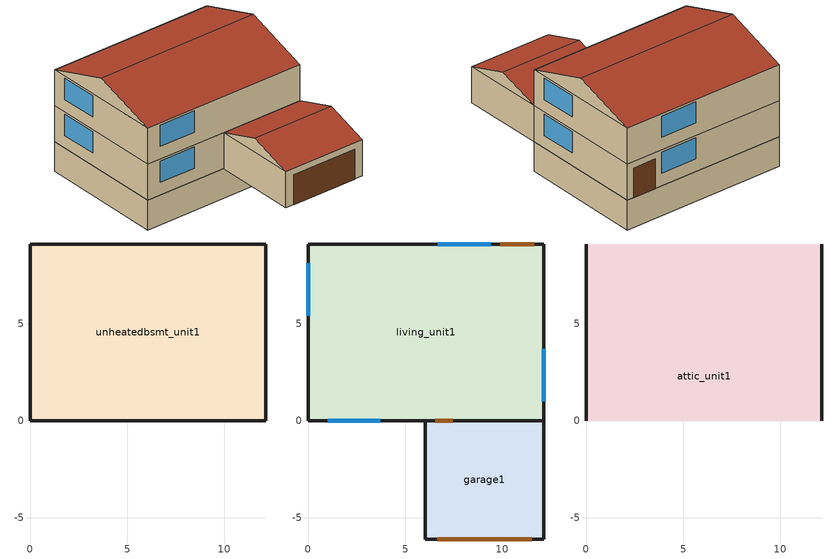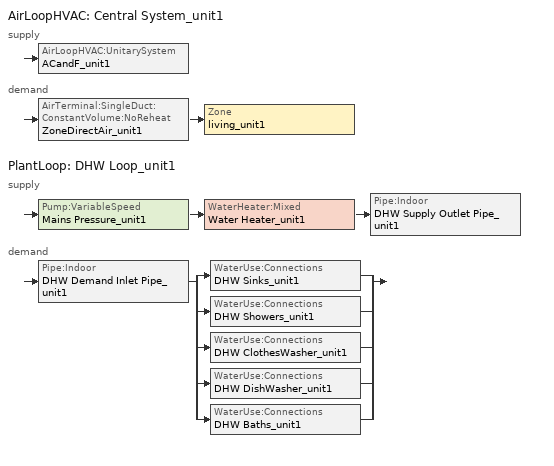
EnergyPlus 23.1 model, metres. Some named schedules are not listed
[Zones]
unheatedbsmt_unit1
 floor ground (Interior Floor): 0,0 0,9.1 12.13,9.1 12.13,0 z-2.12
 wall outside (Basement Wall): 0,0 12.13,0 12.13,9.1 0,9.1 0,0 z0:0.01
 wall ground (Basement Wall): 0,0 12.13,0 12.13,9.1 0,9.1 0,0 z-2.12:0
living_unit1
 floor adiabatic (Interior Floor): 0,0 0,9.1 12.13,9.1 12.13,0 z2.6
 floor to unheatedbsmt_unit1 (Exterior Floor): 0,0 0,9.1 12.13,9.1 12.13,0 z0.01
 wall outside (Exterior Wall): 12.13,0 12.13,9.1 0,9.1 0,0 6.04,0 z0.01:2.6; 0,0 12.13,0 12.13,9.1 0,9.1 0,0 z2.6:5.19
 wall to garage1 (Exterior Wall): 6.04,0 12.13,0 z0.01:2.6
 window (Exterior Window): 1,0 3.71,0 / 9.39,9.1 6.68,9.1 / 12.13,1 12.13,3.71 / 0,8.1 0,5.39 z0.92:2.45; 1,0 3.71,0 / 9.39,9.1 6.68,9.1 / 12.13,1 12.13,3.71 / 0,8.1 0,5.39 z3.52:5.04
 door (Exterior Door): 11.63,9.1 9.89,9.1 z0.01:2.14
 door inside (Exterior Door): 6.54,0 7.45,0 z0.01:2.14
 ceiling to attic_unit1 (Interior Ceiling): 0,0 12.13,0 12.13,9.1 0,9.1 z5.19
garage1
 floor ground (Interior Floor): 6.04,-6.1 6.04,0 12.13,0 12.13,-6.1 z0.01
 wall outside (Gable_end): 6.04,0 6.04,-6.1 12.13,-6.1 12.13,0 z0.01:2.6; 12.13,-6.1,2.6 12.13,0,2.6 12.13,-3.05,3.61; 6.04,0,2.6 6.04,-6.1,2.6 6.04,-3.05,3.61
 door (Exterior Door): 6.65,-6.1 11.52,-6.1 z0.01:2.14
 roof outside (Exterior Roof): 6.04,-6.1,2.6 12.13,-6.1,2.6 12.13,-3.05,3.61 6.04,-3.05,3.61; 12.13,0,2.6 6.04,0,2.6 6.04,-3.05,3.61 12.13,-3.05,3.61
attic_unit1
 wall outside (Gable_end): 12.13,0,5.19 12.13,9.1,5.19 12.13,4.55,6.7; 0,9.1,5.19 0,0,5.19 0,4.55,6.7
 roof outside (Exterior Roof): 0,0,5.19 12.13,0,5.19 12.13,4.55,6.7 0,4.55,6.7; 12.13,9.1,5.19 0,9.1,5.19 0,4.55,6.7 12.13,4.55,6.7
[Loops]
AirLoopHVAC 'Central System_unit1'
 supply: AirLoopHVAC:UnitarySystem 'ACandF_unit1'
 demand: AirTerminal:SingleDuct:ConstantVolume:NoReheat 'ZoneDirectAir_unit1' > Zone 'living_unit1'
PlantLoop 'DHW Loop_unit1'
 supply: Pump:VariableSpeed 'Mains Pressure_unit1' > WaterHeater:Mixed 'Water Heater_unit1' > Pipe:Indoor 'DHW Supply Outlet Pipe_unit1'
 demand: Pipe:Indoor 'DHW Demand Inlet Pipe_unit1' > split
  | WaterUse:Connections 'DHW Sinks_unit1'
  | WaterUse:Connections 'DHW Showers_unit1'
  | WaterUse:Connections 'DHW ClothesWasher_unit1'
  | WaterUse:Connections 'DHW DishWasher_unit1'
  | WaterUse:Connections 'DHW Baths_unit1'
[Building]
US+SF+CZ4A+gasfurnace+unheatedbsmt+IECC_2024: North Axis {deg}=0; Terrain=Suburbs; Loads Convergence Tolerance Value=0.04; Temperature Convergence Tolerance Value {deltaC}=0.4; Solar Distribution=FullExterior; Maximum Number of Warmup Days=25; Minimum Number of Warmup Days=6
[Site:WaterMainsTemperature]
Calculation method=Correlation; Annual average outdoor air temperature {C}=12.4667; Maximum difference in monthly average outdoor air temperatures {C}=25.2
[Site:Location]
Site:Location=New.York-John.F.Kennedy.Intl.AP_NY_USA WMO=744860; Latitude {N+ S-}=40.66; Longitude {W- E+}=-73.8; Time Zone Relative to GMT {GMT+/-}=-5; Elevation {m}=7
[SizingPeriod:DesignDay] Day of Month=21; Dry-Bulb Temperature Range Modifier Type=DefaultMultipliers; Humidity Condition Type=Wetbulb; Barometric Pressure {Pa}=101241; Rain {Yes/No}=No; Snow on ground {Yes/No}=No; Daylight Savings Time Indicator=No
Name | Month | Day Type | Maximum Dry-Bulb Temperature {C} | Daily Dry-Bulb Temperature Range {C} | Wetbulb at Maximum Dry-Bulb {C} | Wind Speed {m/s} design conditions vs. traditional 6.71 m/s (15 mph) | Wind Direction {Degrees; N=0, S=180} | Solar Model Indicator | Clearness {0.0 to 1.1} | Wind Speed {m/s} design conditions vs. traditional 3.35 m/s (7mph) | ASHRAE Clear Sky Optical Depth for Beam Irradiance (taub) | ASHRAE Clear Sky Optical Depth for Diffuse Irradiance (taud)
New.York-John.F.Kennedy.Intl.AP_NY_USA Ann Htg 99.6% Condns DB | 1 | WinterDesignDay | -10.7 | 0 | -10.7 | 7.5 | 320 | ASHRAEClearSky | 0
New.York-John.F.Kennedy.Intl.AP_NY_USA Ann Clg .4% Condns DB=>MWB | 7 | SummerDesignDay | 32.1 | 7.4 | 23.1 |  | 230 | ASHRAETau |  | 5.6 | 0.541 | 1.8
[Material]
Name | Roughness | Thickness {m} | Conductivity {W/m-K} | Density {kg/m3} | Specific Heat {J/kg-K} | Thermal Absorptance | Solar Absorptance | Visible Absorptance | Specific Heat {J/kg-K} # VM: Kept sp.heat same as cement_stucco due to lack of data | Thickness {m}			# back calculating to yield reqd. U
sheathing_consol_layer | Rough | 0.031115 | 0.035329 | 20.1 | 1465.415
ceil_consol_layer | Rough | 0.400206 | 0.0617176 | 41.9286 | 776.251
floor_consol_layer | Rough | 0.1397 | 0.0491039 | 55.074 | 916.9311
bsmtwall_consol_layer | Rough | 0.000254 | 10.84384 | 120.801 | 1036.26
wall_consol_layer | Rough | 0.1397 | 0.057165 | 120.801 | 1036.26
CopperPipe | MediumRough | 0.01905 | 401 | 2243 | 837 | 0.9 | 0.65 | 0.65
Asphalt_shingle | MediumRough | 0.00633985 | 0.08186 | 1121.29 | 1255.2 | 0.9 | 0.75
cement_stucco | MediumSmooth | 0.01905 | 0.721 | 1865.58 | 878.64
syn_stucco | MediumSmooth | 0.003048 | 8.65E-02 | 400 |  | 0.7 |  |  | 878.64
Drywall_1/2in | MediumSmooth | 0.0127 | 0.16009 | 800.923 | 1087.84
OSB_5/8in | MediumSmooth | 0.015875 | 0.1163 | 544.627 | 1213.36
OSB_7/16in | MediumSmooth | 0.0111125 | 0.1163 | 544.627 | 1213.36
Plywood_3/4in | Rough | 0.01905 | 0.115458 | 544.68 | 674.54 | 0.9 | 0.7 | 0.7
Carpet_n_pad | MediumSmooth | 0.0254001 | 0.0601314 | 32.0369 | 836.8 | 0.9 | 0.7 | 0.7
OSB_1/2in | MediumSmooth | 0.0127 | 0.1163 | 544.627 | 1213.36 | 0.9 | 0.7 | 0.7
door_const | Smooth |  | 0.0720096 | 512.64 | 767.58 |  |  |  |  | 0.0422696
Std Wood 6inch | MediumSmooth | 0.15 | 0.12 | 540 | 1210 | 0.9 | 0.7 | 0.7
Pipe Insulation | VeryRough | 0.0406504 | 0.0331717 | 91 | 836 | 0.9 | 0.5 | 0.5
[Construction]
Exterior Wall: syn_stucco, sheathing_consol_layer, OSB_7/16in, wall_consol_layer, Drywall_1/2in
InteriorFurnishings: Std Wood 6inch
Exterior Floor: floor_consol_layer, Plywood_3/4in, Carpet_n_pad
Interior Floor: Plywood_3/4in, Carpet_n_pad
Interior Ceiling: ceil_consol_layer, Drywall_1/2in
Exterior Roof: Asphalt_shingle, OSB_1/2in
Exterior Window: Glass
Exterior Door: door_const
Gable_end: cement_stucco, Bldg_paper_felt, OSB_5/8in, Air_4_in_vert, Drywall_1/2in
window_w_blinds: Glass, int_blind
Insulated Pipe: Pipe Insulation, CopperPipe
Basement Wall: Plywood_3/4in, bsmtwall_consol_layer, Plywood_3/4in
[Material:NoMass]
Bldg_paper_felt: Roughness=Smooth; Thermal Resistance {m2-K/W}=0.0105666
[Material:AirGap]
Air_4_in_vert: Thermal Resistance {m2-K/W}=0.158499
[WindowMaterial:SimpleGlazingSystem]
Glass: 1.70358, 0.3344, 0.88
[WindowMaterial:Blind]
int_blind: Slat Orientation=Horizontal; Slat Width {m}=0.025; Slat Separation {m}=0.01875; Slat Thickness {m}=0.001; Slat Angle {deg}=45; Slat Conductivity {W/m-K}=221; Slat Beam Solar Transmittance=0; Front Side Slat Beam Solar Reflectance=0.5; Back Side Slat Beam Solar Reflectance=0.5; Slat Diffuse Solar Transmittance=0; Front Side Slat Diffuse Solar Reflectance=0.5; Back Side Slat Diffuse Solar Reflectance=0.5; Slat Beam Visible Transmittance=0; Front Side Slat Beam Visible Reflectance=0.5; Back Side Slat Beam Visible Reflectance=0.5; Slat Diffuse Visible Transmittance=0; Front Side Slat Diffuse Visible Reflectance=0.5; Back Side Slat Diffuse Visible Reflectance=0.5; Slat Infrared Hemispherical Transmittance=0; Front Side Slat Infrared Hemispherical Emissivity=0.9; Back Side Slat Infrared Hemispherical Emissivity=0.9; Blind to Glass Distance {m}=0.05; Blind Top Opening Multiplier=0.5; Blind Bottom Opening Multiplier=0.5; Blind Left Side Opening Multiplier=0.5; Blind Right Side Opening Multiplier=0.5
[Zone] Multiplier=1
living_unit1; garage1; attic_unit1; unheatedbsmt_unit1
[InternalMass]
Internalmass_unit1: Construction=InteriorFurnishings; Zone=living_unit1; Surface Area {m2}=9.89591
[Shading:Overhang] Height above window or door=0; Tilt angle from window/door=90; Left extension from window/door width=0; Right extension from window/door width=0; Depth=0.0152439
Name | Window or door
Overhang_sdr_1.unit1 | Window_sdr_1.unit1
Overhang_sdr_2.unit1 | Window_sdr_2.unit1
[WindowShadingControl]
Shades-living_unit1: Zone=living_unit1; Shading Type=InteriorBlind; Construction with Shading=window_w_blinds; Shading Control Type=OnIfScheduleAllows; Schedule=shading_2012iecc; Shading Control Is Scheduled=Yes; Glare Control Is Active=No; Multiple Surface Control Type=Sequential; Fenestration Surface 1=Window_ldf_1.unit1; Fenestration Surface 2=Window_ldb_1.unit1; Fenestration Surface 3=Window_sdr_1.unit1; Fenestration Surface 4=Window_sdl_1.unit1; Fenestration Surface 5=Window_ldf_2.unit1; Fenestration Surface 6=Window_ldb_2.unit1; Fenestration Surface 7=Window_sdr_2.unit1; Fenestration Surface 8=Window_sdl_2.unit1
[GroundHeatTransfer:Control]
gtp_control: Run Basement Preprocessor=yes; Run Slab Preprocessor=yes
[GroundHeatTransfer:Slab:Materials]
NMAT: Number of materials=2; ALBEDO: Surface Albedo: No Snow=0.16; ALBEDO: Surface Albedo: Snow=0.4; EPSLW: Surface Emissivity: No Snow=0.9; EPSLW: Surface Emissivity: Snow=0.9; Z0: Surface Roughness: No Snow {cm}=0.75; Z0: Surface Roughness: Snow {cm}=0.05; HIN: Indoor HConv: Downward Flow {W/m2-K}=6; HIN: Indoor HConv: Upward {W/m2-K}=9
[GroundHeatTransfer:Slab:MatlProps]
RHO: Slab Material density {kg/m3}=2300; RHO: Soil Density {kg/m3}=1200; CP: Slab CP {J/kg-K}=650; CP: Soil CP {J/kg-K}=1200; TCON: Slab k {W/m-K}=0.9; TCON: Soil k {W/m-K}=1
[GroundHeatTransfer:Slab:BoundConds]
EVTR: Is surface evapotranspiration modeled=FALSE; FIXBC: is the lower boundary at a fixed temperature=TRUE; TDEEPin {C}=10; USRHflag: Is the ground surface h specified by the user?=FALSE
[GroundHeatTransfer:Slab:BldgProps]
IYRS: Number of years to iterate=10; Shape: Slab shape=0; HBLDG: Building height {m}=4; TIN1: January Indoor Average Temperature Setpoint {C}=22.22; TIN2: February Indoor Average Temperature Setpoint {C}=22.22; TIN3: March Indoor Average Temperature Setpoint {C}=22.22; TIN4: April Indoor Average Temperature Setpoint {C}=22.22; TIN5: May Indoor Average Temperature Setpoint {C}=22.22; TIN6: June Indoor Average Temperature Setpoint {C}=23.88; TIN7: July Indoor Average Temperature Setpoint {C}=23.88; TIN8: August Indoor Average Temperature Setpoint {C}=23.88; TIN9: September Indoor Average Temperature Setpoint {C}=23.88; TIN10: October Indoor Average Temperature Setpoint {C}=22.22; TIN11: NovemberIndoor Average Temperature Setpoint {C}=22.22; TIN12: December Indoor Average Temperature Setpoint {C}=22.22; TINAmp: Daily Indoor sine wave variation amplitude {deltaC}=0; ConvTol: Convergence Tolerance=0.1
[GroundHeatTransfer:Slab:Insulation]
RINS: R value of under slab insulation {m2-K/W}=0; DINS: Width of strip of under slab insulation {m}=0; RVINS: R value of vertical insulation {m2-K/W}=0; ZVINS: Depth of vertical insulation {m}=1.5; IVINS: Flag: Is there vertical insulation=0
[GroundHeatTransfer:Slab:EquivalentSlab]
APRatio: The area to perimeter ratio for this slab {m}=2.59995; SLABDEPTH: Thickness of slab on grade {m}=0.1; CLEARANCE: Distance from edge of slab to domain edge {m}=15; ZCLEARANCE: Distance from bottom of slab to domain bottom {m}=15
[GroundHeatTransfer:Basement:SimParameters]
F: Multiplier for the ADI solution:=0.1; IYRS: Maximum number of yearly iterations:=15
[GroundHeatTransfer:Basement:MatlProps]
NMAT: Number of materials in this domain=6; Density for Foundation Wall {kg/m3}=2243; density for Floor Slab {kg/m3}=2243; density for Ceiling {kg/m3}=311; density for Soil {kg/m3}=1500; density for Gravel {kg/m3}=2000; density for Wood {kg/m3}=449; Specific heat for foundation wall {J/kg-K}=880; Specific heat for floor slab {J/kg-K}=880; Specific heat for ceiling {J/kg-K}=1530; Specific heat for soil {J/kg-K}=840; Specific heat for gravel {J/kg-K}=720; Specific heat for wood {J/kg-K}=1530; Thermal conductivity for foundation wall {W/m-K}=1.4; Thermal conductivity for floor slab {W/m-K}=1.4; Thermal conductivity for ceiling {W/m-K}=0.09; thermal conductivity for soil {W/m-K}=1.1; thermal conductivity for gravel {W/m-K}=1.9; thermal conductivity for wood {W/m-K}=0.12
[GroundHeatTransfer:Basement:Insulation]
REXT: R Value of any exterior insulation {m2-K/W} # Rvalue has to be > 0=1.761e-05; INSFULL: Flag: Is the wall fully insulated?=True
[GroundHeatTransfer:Basement:SurfaceProps]
ALBEDO: Surface albedo for No snow conditions=0.16; ALBEDO: Surface albedo for snow conditions=0.4; EPSLN: Surface emissivity No Snow=0.94; EPSLN: Surface emissivity with Snow=0.86; VEGHT: Surface roughness No snow conditions {cm}=6; VEGHT: Surface roughness Snow conditions {cm}=0.25; PET: Flag, Potential evapotranspiration on?=False
[GroundHeatTransfer:Basement:BldgData]
DWALL: Wall thickness {m}=0.2; DSLAB: Floor slab thickness {m}=0.243828; DGRAVXY: Width of gravel pit beside basement wall {m}=0.3; DGRAVZN: Gravel depth extending above the floor slab {m}=0.2; DGRAVZP: Gravel depth below the floor slab {m}=0.1
[GroundHeatTransfer:Basement:Interior]
COND: Flag: Is the basement conditioned?=True; HIN: Downward convection only heat transfer coefficient {W/m2-K}=0.92; HIN: Upward convection only heat transfer coefficient {W/m2-K}=4.04; HIN: Horizontal convection only heat transfer coefficient {W/m2-K}=3.08; HIN: Downward combined (convection and radiation) heat transfer coefficient {W/m2-K}=6.13; HIN: Upward combined (convection and radiation) heat transfer coefficient {W/m2-K}=9.26; HIN: Horizontal combined (convection and radiation) heat transfer coefficient {W/m2-K}=8.29
[GroundHeatTransfer:Basement:ComBldg]
January average temperature {C}=21; February average temperature {C}=21; March average temperature {C}=21; April average temperature {C}=21; May average temperature {C}=24; June average temperature {C}=24; July average temperature {C}=24; August average temperature {C}=24; September average temperature {C}=24; October average temperature {C}=24; November average temperature {C}=21; December average temperature {C}=21; Daily variation sine wave amplitude {deltaC}=21
[GroundHeatTransfer:Basement:EquivSlab]
APRatio: The area to perimeter ratio for this slab {m}=2.59995; EquivSizing: Flag=True
[GroundHeatTransfer:Basement:EquivAutoGrid]
CLEARANCE: Distance from outside of wall to edge of 3-D ground domain {m}=15; SlabDepth: Thickness of the floor slab {m}=0.1; BaseDepth: Depth of the basement wall below grade {m}=1.21914
[ElectricEquipment]
dishwasher1: living_unit1, DishWasher_equip_sch, EquipmentLevel, 37.141, , , 0.15, 0.6, 0.25, dishwasher
refrigerator1: living_unit1, Refrigerator, EquipmentLevel, 84.3882, , , 0, 1, 0, refrigerator
clotheswasher1: living_unit1, ClothesWasher_equip_sch, EquipmentLevel, 12.6932, , , 0, 0.8, 0.2, clotheswasher
gas_dryer1: living_unit1, ClothesDryer, EquipmentLevel, 19.4182, , , 0, 1, 0, gas_dryer
gas_range1: living_unit1, CookingRange, EquipmentLevel, 0, , , 0, 1, 0, gas_range
television1: living_unit1, InteriorLighting, EquipmentLevel, 0, , , 0, 1, 0, television
gas_mels1: living_unit1, MiscPlugLoad, EquipmentLevel, 507.15, , , 0.06, 0.69, 0.25, gas_mels
IECC_Adj1: living_unit1, MiscPlugLoad, EquipmentLevel, 505.4, 0.062439, 0.411909, 0.251045
[GasEquipment]
gas_dryer1: living_unit1, ClothesDryer, EquipmentLevel, 395.596, , , 0.05, 0.1, 0.85, , gas_dryer
gas_range1: living_unit1, CookingRange, EquipmentLevel, 540.941, , , 0.06, 0.69, 0.25, , gas_range
gas_mels1: living_unit1, MiscPlugLoad, EquipmentLevel, 61.1255, , , 0.06, 0.69, 0.25, , gas_mels
[ThermostatSetpoint:DualSetpoint]
thermostat_living Dual SP Control: Heating Setpoint Temperature Schedule=heating_sch; Cooling Setpoint Temperature Schedule=cooling_sch
[AvailabilityManager:Scheduled]
System availability: Schedule=always_avail
[Sizing:Zone]
living_unit1: Zone Cooling Design Supply Air Temperature Input Method=SupplyAirTemperature; Zone Cooling Design Supply Air Temperature {C}=12; Zone Heating Design Supply Air Temperature Input Method=SupplyAirTemperature; Zone Heating Design Supply Air Temperature {C}=50; Zone Cooling Design Supply Air Humidity Ratio {kgWater/kgDryAir}=0.0075; Zone Heating Design Supply Air Humidity Ratio {kgWater/kgDryAir}=0.008; Design Specification Outdoor Air Object=SZ_DSOA_living_unit1; Cooling Design Air Flow Method=DesignDay; Cooling Minimum Air Flow per Zone Floor Area {m3/s-m2}=0.000762; Heating Design Air Flow Method=DesignDay; Heating Maximum Air Flow per Zone Floor Area {m3/s-m2}=0.002032; Heating Maximum Air Flow {m3/s}=0.141576; Heating Maximum Air Flow Fraction=0.3
[Sizing:System]
Central System_unit1: Type of Load to Size On=Sensible; Design Outdoor Air Flow Rate {m3/s}=autosize; Central Heating Maximum System Air Flow Ratio=1; Preheat Design Temperature {C}=7; Preheat Design Humidity Ratio {kgWater/kgDryAir}=0.008; Precool Design Temperature {C}=11; Precool Design Humidity Ratio {kgWater/kgDryAir}=0.0075; Central Cooling Design Supply Air Temperature {C}=12; Central Heating Design Supply Air Temperature {C}=50; Tpye of Zone Sum to Use=NonCoincident; 100% Outdoor Air in Cooling=No; 100% Outdoor Air in Heating=No; Central Cooling Design Supply Air Humidity Ratio {kgWater/kgDryAir}=0.0075; Central Heating Design Supply Air Humidity Ratio {kgWater/kgDryAir}=0.008; Cooling Supply Air Flow Rate Method=DesignDay; Heating Supply Air Flow Rate Method=DesignDay; Zone Maximum Outdoor Air Fraction=1; Cooling Design Capacity Method=FractionOfAutosizedCoolingCapacity; Cooling Design Capacity {W}=autosize; Fraction of Autosized Cooling Design Capacity=1.15; Heating Design Capacity Method=FractionOfAutosizedHeatingCapacity; Heating Design Capacity {W}=autosize; Fraction of Autosized Heating Design Capacity=1.25; Central Cooling Capacity Control Method=OnOff
[ZoneControl:Thermostat]
Zone Thermostat_unit1: Zone or ZoneList=living_unit1; Control Type Schedule=zone_control_type; Control 1=thermostat_living Dual SP Control
[AirTerminal:SingleDuct:ConstantVolume:NoReheat]
ZoneDirectAir_unit1: Availability Schedule=always_avail; Maximum Air Flow Rate {m3/s}=autosize
[ZoneVentilation:DesignFlowRate]
Ventilation_unit1: Zone or ZoneList=living_unit1; Schedule=always_avail; Design Flow Rate Calculation Method=Flow/Zone; Design Flow Rate {m3/s}=0; Ventilation Type=Exhaust; Fan Pressure Rise {Pa}=0; Fan Total Efficiency		# Fan consumption for MF are added here 1.4 cfm/W=0.6; Constant Term Coefficient=1; Temperature Term Coefficient=0; Velocity Term Coefficient=0; Velocity Squared Term Coefficient=0; Minimum Indoor Temperature {C}=-100; Maximum Indoor Temperature {C}=100; Delta Temperature {deltaC}=-100; Minimum Outdoor Temperature {C}=-100; Maximum Outdoor Temperature {C}=100; Maximum Wind Speed {m/s}=40
[DesignSpecification:OutdoorAir]
SZ_DSOA_living_unit1: Outdoor Air Method=Flow/Zone; Outdoor Air Flow per Person {m3/s-person}=0; Outdoor Air Flow per Zone {m3/s}=0.0283168
[Coil:Cooling:DX:MultiSpeed]
DX Cooling Coil_unit1: Availability Schedule=always_avail; Condenser Type=AirCooled; Apply Part Load Fraction to Speeds Greater than 1=No; Apply Latent Degradation to Speeds Greater than 1=No; Fuel Type=Electricity; Number of Speeds=2; Speed 1 Rated Total Cooling Capacity {W}=autosize; Speed 1 Rated Sensible Heat Ratio=autosize; Speed 1 Rated COP {W/W}   4.504=5.63102; Speed 1 Rated Air Flow Rate {m3/s}=autosize; Speed 1 2017 Rated Evaporator Fan Power Per Volume Flow Rate {W/(m3/s)}=453.3; Speed 1 Total Cooling Capacity Function of Temperature Curve=ACLowStageCoolingCAPFTemp; Speed 1 Total Cooling Capacity Function of Flow Fraction Curve=ACLowStageCoolingCAPFFF; Speed 1 Energy Input Ratio Function of Temperature Curve=ACLowStageCoolingEIRFTemp; Speed 1 Energy Input Ratio Function of Flow Fraction Curve=ACLowStageCoolingEIRFFF; Speed 1 Part Load Fraction Correlation Curve=AC2StageCoolingPLFFPLR; Speed 1 Nominal Time for Condensate Removal to Begin {s}   Could be set to 0 or blank=1000; Speed 1 Ratio of Initial Moisture Evaporation Rate and Steady State Latent Capacity  Could be set to 0 or blank=1.5; Speed 1 Maximum Cycling Rate {cycles/hr}   Could be set to 0 or blank=3; Speed 1 Latent Capacity Time Constant {s}   Could be set to 0 or blank=45; Speed 1 Rated Waste Heat Fraction of Power Input=0.2; Speed 1 Waste Heat Function of Temperature Curve=dummy-waste-heat-curve; Speed 1 Evaporative Condenser Effectiveness=0.9; Speed 2 Rated Total Cooling Capacity {W}=autosize; Speed 2 Rated Sensible Heat Ratio=autosize; Speed 2 Rated COP {W/W}=4.50482; Speed 2 Rated Air Flow Rate {m3/s}=autosize; Speed 2 2017 Rated Evaporator Fan Power Per Volume Flow Rate {W/(m3/s)}=523.3; Speed 2 Total Cooling Capacity Function of Temperature Curve=ACHighStageCoolingCAPFTemp; Speed 2 Total Cooling Capacity Function of Flow Fraction Curve=ACHighStageCoolingCAPFFF; Speed 2 Energy Input Ratio Function of Temperature Curve=ACHighStageCoolingEIRFTemp; Speed 2 Energy Input Ratio Function of Flow Fraction Curve=ACHighStageCoolingEIRFFF; Speed 2 Part Load Fraction Correlation Curve=AC2StageCoolingPLFFPLR; Speed 2 Nominal Time for Condensate Removal to Begin {s}=1000; Speed 2 Ratio of Initial Moisture Evaporation Rate and steady state Latent Capacity=1.5; Speed 2 Maximum Cycling Rate {cycles/hr}=3; Speed 2 Latent Capacity Time Constant {s}=45; Speed 2 Rated Waste Heat Fraction of Power Input=0.2; Speed 2 Waste Heat Function of Temperature Curve=dummy-waste-heat-curve; Speed 2 Evaporative Condenser Effectiveness=0.9
[Fan:OnOff]
Supply Fan_unit1: Availability Schedule=always_avail; Fan Total Efficiency   #From the study from Dave...=0.50054; Pressure Rise {Pa}   #based on 0.5W/cfm assuming 1200 cfm,motor eff = 0.65 @ 400cfm/ton and fan eff = 0.58...=400; Maximum Flow Rate {m3/s}=autosize; Motor Efficiency   #From the study from Dave @ 400cfm/ton and back calculating for seer > 13...=0.863; Motor In Airstream Fraction=1
[Fan:ZoneExhaust]
Zone Exhaust Fan_unit1: Availability Schedule=always_avail; Fan Total Efficiency=0.6; Pressure Rise {Pa}=454.046; Maximum Flow Rate {m3/s}=0.0283168; System Availability Manager Coupling Mode=Decoupled
[AirLoopHVAC]
Central System_unit1: Design Supply Air Flow Rate {m3/s}=autosize
[AirLoopHVAC:UnitarySystem]
ACandF_unit1: Control Type=Load; Controlling Zone or Thermostat Location=living_unit1; Dehumidification Control Type=None; Availability Schedule=always_avail; Supply Fan=Supply Fan_unit1; Fan Placement=BlowThrough; Supply Air Fan Operating Mode Schedule=always_off; Heating Coil=Main Fuel heating coil_unit1; DX Heating Coil Sizing Ratio=1; Cooling Coil=DX Cooling Coil_unit1; Use DOAS DX Cooling Coil=No; Minimum Supply Air Temperature {C}=2; Latent Load Control=SensibleOnlyLoadControl; Cooling Supply Air Flow Rate Method=SupplyAirFlowRate; Cooling Supply Air Flow Rate {m3/s}=autosize; Heating Supply Air Flow Rate Method=SupplyAirFlowRate; Heating Supply Air Flow Rate {m3/s}=autosize; No Load Supply Air Flow Rate Method=None; Maximum Supply Air Temperature {C}=80; Maximum Outdoor Dry-Bulb Temperature for Supplemental Heater Operation {C}=21; Maximum Cycling Rate {cycles/hr}=2.5; Heat Pump Time Constant {s}=60; Fraction of On-Cycle Power Use=0.01; Heat Pump Fan Delay Time {s}=60; Maximum Temperature for Heat Recovery {C}=80; Design Specification Multispeed Object=ACandF_spec_unit1
[UnitarySystemPerformance:Multispeed]
ACandF_spec_unit1: Number of Speeds for Heating=1; Number of Speeds for Cooling=2; Single Mode Operation=Yes; No Load Supply Air Flow Rate Ratio=0; Heating Speed 1 Supply Air Flow Ratio=autosize; Cooling Speed 1 Supply Air Flow Ratio=autosize; Heating Speed 2 Supply Air Flow Ratio=autosize; Cooling Speed 2 Supply Air Flow Ratio=autosize
[Coil:Heating:Fuel]
Main Fuel heating coil_unit1: Availability Schedule=always_avail; Fuel Type=NaturalGas; Efficiency=0.8; Nominal Capacity {W}=autosize
[Zone equipment]
living_unit1: ZoneDirectAir_unit1, Zone Exhaust Fan_unit1
[People]
people_unit1: Zone or ZoneList=living_unit1; Number of People Schedule=Occupancy; Number of People Calculation Method=People; Number of People=3; Fraction Radiant=0; Sensible Heat Fraction=autocalculate; Activity Level Schedule=activity_sch; Enable ASHRAE 55 Comfort Warnings=No; Mean Radiant Temperature Calculation Type=ZoneAveraged
[Lights] Zone or ZoneList=living_unit1; Schedule=InteriorLightingHE; Design Level Calculation Method=LightingLevel; Return Air Fraction=0; Fraction Radiant=0.6; Fraction Visible=0.2; Fraction Replaceable=0
Name | Lighting Level {W}
Living Hardwired Lighting1 | 232.336
Living Plug-in Lighting1 | 105.654
[Exterior:Lights]
Name | Schedule | Design Level {W}
Exterior-Lights_unit1 | ExteriorLighting | 43.2425
Garage-Lights_unit1 | InteriorLightingHE | 7.16295
[Pump:VariableSpeed]
Mains Pressure_unit1: Design Maximum Flow Rate {m3/s}=autosize; Design Pump Head {Pa}=1; Design Power Consumption {W}=0; Motor Efficiency=1; Fraction of Motor Inefficiencies to Fluid Stream=0; Coefficient 1 of the Part Load Performance Curve=0; Coefficient 2 of the Part Load Performance Curve=1; Coefficient 3 of the Part Load Performance Curve=0; Coefficient 4 of the Part Load Performance Curve=0; Design Minimum Flow Rate {m3/s}=0; Pump Control Type=Intermittent
[WaterHeater:Mixed]
Water Heater_unit1: Tank Volume {m3}=0.151416; Setpoint Temperature Schedule=dhw_setpt; Deadband Temperature Difference {deltaC}=2; Maximum Temperature Limit {C}=50; Heater Control Type=Cycle; Heater Maximum Capacity {W}=autosize; Heater Minimum Capacity {W}=0; Heater Ignition Minimum Flow Rate {m3/s}=0; Heater Fuel Type=naturalgas; Heater Thermal Efficiency=0.8; Ambient Temperature Indicator=Zone; Ambient Temperature Zone=unheatedbsmt_unit1; Off Cycle Loss Coefficient to Ambient Temperature {W/K}=5.58333; Off Cycle Loss Fraction to Zone=1; On Cycle Loss Coefficient to Ambient Temperature {W/K}=5.58333; On Cycle Loss Fraction to Zone=1; Peak Use Flow Rate {m3/s}=0; Use Side Effectiveness=1; Source Side Effectiveness=1; Use Side Design Flow Rate {m3/s}=autosize; Source Side Design Flow Rate {m3/s}=0; Indirect Water Heating Recovery Time {hr}=1.5
[WaterHeater:Sizing]
Water Heater_unit1: Design Mode=ResidentialHUD-FHAMinimum; Number of Bedrooms=3; Number of Bathrooms=3
[PlantEquipmentList]
DHW Plant Equipment_unit1: Water Heater_unit1
[Sizing:Plant]
DHW Loop_unit1: Loop Type=Heating; Design Loop Exit Temperature {C}=48.8889; Loop Design Temperature Difference {deltaC}=5.55556
[PlantLoop]
DHW Loop_unit1: Fluid Type=Water; Plant Equipment Operation Scheme=DHW Loop Operation_unit1; Maximum Loop Temperature {C}=100; Minimum Loop Temperature {C}=0; Maximum Loop Flow Rate {m3/s}=autosize; Minimum Loop Flow Rate {m3/s}=0; Plant Loop Volume {m3}=autocalculate; Load Distribution Scheme=Optimal
[Pipe:Indoor] Construction=Insulated Pipe; Environment Type=ZONE; Ambient Temperature Zone=living_unit1; Pipe Inside Diameter {m}=0.02; Pipe Length {m}=2
DHW Demand Inlet Pipe_unit1; DHW Supply Outlet Pipe_unit1
[PlantEquipmentOperation:HeatingLoad]
DHW Control Scheme_unit1: Load Range 1 Lower Limit {W}=0; Load Range 1 Upper Limit {W}=1000000000000000; Range 1 Equipment List=DHW Plant Equipment_unit1
[PlantEquipmentOperationSchemes]
DHW Loop Operation_unit1: Control Scheme 1=DHW Control Scheme_unit1; Control Scheme 1 Schedule=always_avail
[SetpointManager:Scheduled]
DHW Loop Setpoint Manager_unit1: Control Variable=Temperature; Schedule=DHWSupplySetpoint; Setpoint Node or NodeList=DHW Supply Outlet Node_unit1
[WaterUse:Equipment]
Name | Peak Flow Rate {m3/s} | Flow Rate Fraction Schedule | Target Temperature Schedule
Clothes Washer_unit1 | 1.62192e-06 | ClothesWasher_flow_sch | CWWaterTempSchedule
Dishwasher_unit1 | 6.36685e-07 | Dishwasher_flow_sch | DWWaterTempSchedule
Sinks_unit1 | 7.1934e-05 | BA_sink_sch | SSBWaterTempSchedule
Showers_unit1 | 0.000141975 | BA_shower_sch | SSBWaterTempSchedule
Baths_unit1 | 0.00027764 | BA_bath_sch | SSBWaterTempSchedule
[WaterUse:Connections] Drain Water Heat Exchanger Type=None
Name | Water Use Equipment 1
DHW Sinks_unit1 | Sinks_unit1
DHW Showers_unit1 | Showers_unit1
DHW ClothesWasher_unit1 | Clothes Washer_unit1
DHW DishWasher_unit1 | Dishwasher_unit1
DHW Baths_unit1 | Baths_unit1
[Schedule:Compact]
BA_shower_sch: Through: 12/31, For: AllDays, Until: 1:00, 0.00110418, Until: 2:00, 0.0005019, Until: 3:00, 0.00030114, Until: 4:00, 0.0005019, Until: 5:00, 0.00140532, Until: 6:00, 0.00521976, Until: 7:00, 0.0118448, Until: 8:00, 0.0117445, Until: 9:00, 0.0095361, Until: 10:00, 0.00742812, Until: 11:00, 0.0060228, Until: 12:00, 0.00471786, Until: 13:00, 0.00341292, Until: 14:00, 0.00291102, Until: 15:00, 0.00260988, Until: 16:00, 0.0025095, Until: 17:00, 0.0030114, Until: 18:00, 0.00391482, Until: 19:00, 0.00421596, Until: 20:00, 0.00421596, Until: 21:00, 0.00421596, Until: 22:00, 0.00411558, Until: 23:00, 0.00291102, Until: 24:00, 0.00210798
BA_bath_sch: Through: 12/31, For: AllDays, Until: 1:00, 0.000103091, Until: 2:00, 5.15455e-05, Until: 3:00, 5.15455e-05, Until: 4:00, 5.15455e-05, Until: 5:00, 0.000103091, Until: 6:00, 0.000244841, Until: 7:00, 0.000592773, Until: 8:00, 0.000747409, Until: 9:00, 0.0008505, Until: 10:00, 0.000747409, Until: 11:00, 0.000592773, Until: 12:00, 0.000451023, Until: 13:00, 0.000399477, Until: 14:00, 0.000296386, Until: 15:00, 0.000296386, Until: 16:00, 0.000296386, Until: 17:00, 0.000502568, Until: 18:00, 0.000592773, Until: 19:00, 0.00099225, Until: 20:00, 0.00128864, Until: 21:00, 0.00128864, Until: 22:00, 0.00099225, Until: 23:00, 0.0008505, Until: 24:00, 0.000502568
BA_sink_sch: Through: 12/31, For: AllDays, Until: 1:00, 0.00244871, Until: 2:00, 0.00122436, Until: 3:00, 0.000874539, Until: 4:00, 0.000874539, Until: 5:00, 0.00122436, Until: 6:00, 0.00314834, Until: 7:00, 0.00734613, Until: 8:00, 0.0108443, Until: 9:00, 0.0115439, Until: 10:00, 0.0108443, Until: 11:00, 0.00944503, Until: 12:00, 0.00874539, Until: 13:00, 0.00857049, Until: 14:00, 0.00787086, Until: 15:00, 0.00752104, Until: 16:00, 0.00717122, Until: 17:00, 0.00839558, Until: 18:00, 0.011369, Until: 19:00, 0.0131181, Until: 20:00, 0.0120686, Until: 21:00, 0.00996975, Until: 22:00, 0.00839558, Until: 23:00, 0.00699632, Until: 24:00, 0.00472251
activity_sch: Through: 12/31, For: AllDays, Until: 24:00, 117.28
zone_control_type: Through: 12/31, For: AllDays, Until 24:00, 4
shading_2012iecc: Through: 12/31, For: AllDays, Until 24:00, 0
dhw_setpt: Through: 12/31, For: AllDays, Until 24:00, 48
always_avail: Through: 12/31, For: AllDays, Until: 24:00, 1
always_off: Through: 12/31, For: AllDays, Until: 24:00, 0
heating_sch: Through: 12/31, For: AllDays, Until: 24:00, 22.2222
cooling_sch: Through: 12/31, For: AllDays, Until: 24:00, 23.8889
[Schedule:Day:Hourly]
OccupancyDay: 1, 1, 1, 1, 1, 1, 1, 0.8831, 0.40861, 0.24189, 0.24189, 0.24189, 0.24189, 0.24189, 0.24189, 0.24189, 0.29498, 0.5531, 0.89693, 0.89693, 0.89693, 1, 1, 1
LightingDay: 0.0625, 0.0625, 0.0625, 0.0625, 0.1875, 0.390625, 0.4375, 0.390625, 0.171875, 0.117188, 0.117188, 0.117188, 0.117188, 0.117188, 0.117188, 0.203125, 0.4375, 0.609375, 0.820312, 0.984375, 1, 0.6875, 0.382812, 0.15625
ExteriorLightingDay: 1, 1, 1, 1, 1, 1, 0, 0, 0, 0, 0, 0, 0, 0, 0, 0, 0, 0, 1, 1, 1, 1, 1, 1
LightingDay_EELighting: 0.06875, 0.06875, 0.06875, 0.06875, 0.20625, 0.429688, 0.48125, 0.429688, 0.189062, 0.128906, 0.128906, 0.128906, 0.128906, 0.128906, 0.128906, 0.223438, 0.48125, 0.670312, 0.902344, 1, 1, 0.75625, 0.421094, 0.171875
RefrigeratorDay: 0.8, 0.782696, 0.765594, 0.742857, 0.731388, 0.731388, 0.75996, 0.8, 0.817103, 0.828571, 0.8, 0.8, 0.839839, 0.839839, 0.828571, 0.839839, 0.885714, 0.971429, 1, 0.971429, 0.942857, 0.925553, 0.885714, 0.828571
MiscPlugLoadDay: 0.60749, 0.559339, 0.552853, 0.545071, 0.524481, 0.585279, 0.676232, 0.718547, 0.60749, 0.517023, 0.529183, 0.529345, 0.520428, 0.538424, 0.568742, 0.600357, 0.710117, 0.862678, 0.936608, 0.966764, 1, 0.976654, 0.845169, 0.734436
CookingRangeDay: 0.0471585, 0.0471585, 0.0235459, 0.0235459, 0.0471585, 0.0707044, 0.165088, 0.283018, 0.306564, 0.320771, 0.283018, 0.330176, 0.377335, 0.306564, 0.292423, 0.377335, 0.613194, 1, 0.778348, 0.400947, 0.235859, 0.165088, 0.103722, 0.0707044
DishwasherWeekday_flow_sch: 0.0732349, 0.0325383, 0.0243798, 0.0162691, 0.0162691, 0.0488074, 0.0976625, 0.146518, 0.276814, 0.309352, 0.268655, 0.227959, 0.195373, 0.2198, 0.179104, 0.170945, 0.179104, 0.236069, 0.415221, 0.5292, 0.43149, 0.31751, 0.211642, 0.146518
DishwasherWeekend_flow_sch: 0.078466, 0.0348624, 0.0261213, 0.0174312, 0.0174312, 0.0522936, 0.104638, 0.156983, 0.296586, 0.331449, 0.287845, 0.244241, 0.209328, 0.2355, 0.191897, 0.183156, 0.191897, 0.252931, 0.444879, 0.567, 0.46231, 0.34019, 0.226759, 0.156983
DishwasherVacation_flow_sch; DishwasherVacation_equip_sch; ClothesWasherVacation_flow_sch; ClothesWasherVacation_equip_sch; ClothesDryerVacation: 0, 0, 0, 0, 0, 0, 0, 0, 0, 0, 0, 0, 0, 0, 0, 0, 0, 0, 0, 0, 0, 0, 0, 0
DishwasherWeekday_equip_sch: 0.129162, 0.0573867, 0.042998, 0.0286934, 0.0286934, 0.0860801, 0.172244, 0.258408, 0.488208, 0.545594, 0.473819, 0.402044, 0.344573, 0.387655, 0.315879, 0.301491, 0.315879, 0.416348, 0.732312, 0.933333, 0.761005, 0.559983, 0.373266, 0.258408
DishwasherWeekend_equip_sch: 0.138388, 0.0614858, 0.0460692, 0.0307429, 0.0307429, 0.0922286, 0.184547, 0.276866, 0.52308, 0.584565, 0.507663, 0.430761, 0.369185, 0.415344, 0.338442, 0.323026, 0.338442, 0.446087, 0.78462, 1, 0.815362, 0.599982, 0.399928, 0.276866
ClothesWasherWeekday_flow_sch: 0.0503457, 0.0402658, 0.0201059, 0.0201059, 0.0402658, 0.0604256, 0.120851, 0.261916, 0.392901, 0.463461, 0.453381, 0.402981, 0.362662, 0.322396, 0.282076, 0.261916, 0.271996, 0.261916, 0.261916, 0.261916, 0.261916, 0.251836, 0.171251, 0.0906654
ClothesWasherWeekend_flow_sch: 0.0615932, 0.0492613, 0.0245977, 0.0245977, 0.0492613, 0.073925, 0.14785, 0.32043, 0.480677, 0.567, 0.554668, 0.493009, 0.443682, 0.39442, 0.345093, 0.32043, 0.332761, 0.32043, 0.32043, 0.32043, 0.32043, 0.308098, 0.209509, 0.11092
ClothesWasherWeekday_equip_sch: 0.0887931, 0.0710155, 0.0354602, 0.0354602, 0.0710155, 0.106571, 0.213142, 0.461934, 0.692948, 0.817391, 0.799614, 0.710725, 0.639615, 0.568599, 0.497489, 0.461934, 0.479711, 0.461934, 0.461934, 0.461934, 0.461934, 0.444156, 0.30203, 0.159904
ClothesWasherWeekend_equip_sch: 0.10863, 0.0868807, 0.0433822, 0.0433822, 0.0868807, 0.130379, 0.260758, 0.565131, 0.847755, 1, 0.978251, 0.869505, 0.782508, 0.695627, 0.60863, 0.565131, 0.586881, 0.565131, 0.565131, 0.565131, 0.565131, 0.543382, 0.369505, 0.195627
ClothesDryerWeekday: 0.0996819, 0.0598091, 0.0398727, 0.0199364, 0.0398727, 0.0598091, 0.159491, 0.318982, 0.486427, 0.685791, 0.785473, 0.817391, 0.7456, 0.677837, 0.610073, 0.578155, 0.558218, 0.546236, 0.518346, 0.510391, 0.5263, 0.546236, 0.4386, 0.239236
ClothesDryerWeekend: 0.121951, 0.0731707, 0.0487805, 0.0243902, 0.0487805, 0.0731707, 0.195122, 0.390244, 0.595097, 0.839, 0.960951, 1, 0.91217, 0.829268, 0.746366, 0.707317, 0.682927, 0.668268, 0.634146, 0.624415, 0.643878, 0.668268, 0.536585, 0.292683
[Schedule:Week:Compact]
RefrigeratorWeek: For: AllDays, RefrigeratorDay
MiscPlugLoadWeek: For: AllDays, MiscPlugLoadDay
CookingRangeWeek: For: AllDays, CookingRangeDay
DishwasherWeek_flow_sch: For: Weekdays, DishwasherWeekday_flow_sch, For: CustomDay1, DishwasherVacation_flow_sch, For: AllOtherDays, DishwasherWeekend_flow_sch
DishwasherWeek_equip_sch: For: Weekdays, DishwasherWeekday_equip_sch, For: CustomDay1, DishwasherVacation_equip_sch, For: AllOtherDays, DishwasherWeekend_equip_sch
ClothesWasherWeek_flow_sch: For: Weekdays, ClothesWasherWeekday_flow_sch, For: CustomDay1, ClothesWasherVacation_flow_sch, For: AllOtherDays, ClothesWasherWeekend_flow_sch
ClothesWasherWeek_equip_sch: For: Weekdays, ClothesWasherWeekday_equip_sch, For: CustomDay1, ClothesWasherVacation_equip_sch, For: AllOtherDays, ClothesWasherWeekend_equip_sch
ClothesDryerWeek: For: Weekdays, ClothesDryerWeekday, For: CustomDay1, ClothesDryerVacation, For: AllOtherDays, ClothesDryerWeekend
OccupancyWeek: AllDays, OccupancyDay
LightingProfileWeek: For: AllDays, LightingDay
LightingProfileWeek_EELighting: For: AllDays, LightingDay_EELighting
ExteriorLightingProfileWeek: For: AllDays, ExteriorLightingDay
[Schedule:Year]
Occupancy: OccupancyWeek, 1, 1, 12, 31
InteriorLighting: LightingProfileWeek, 1, 1, 12, 31
InteriorLightingHE: LightingProfileWeek_EELighting, 1, 1, 12, 31
ExteriorLighting: ExteriorLightingProfileWeek, 1, 1, 12, 31
Refrigerator: RefrigeratorWeek, 1, 1, 12, 31
MiscPlugLoad: MiscPlugLoadWeek, 1, 1, 12, 31
CookingRange: CookingRangeWeek, 1, 1, 12, 31
Dishwasher_flow_sch: DishwasherWeek_flow_sch, 1, 1, 12, 31
ClothesWasher_flow_sch: ClothesWasherWeek_flow_sch, 1, 1, 12, 31
Dishwasher_equip_sch: DishwasherWeek_equip_sch, 1, 1, 12, 31
ClothesWasher_equip_sch: ClothesWasherWeek_equip_sch, 1, 1, 12, 31
ClothesDryer: ClothesDryerWeek, 1, 1, 12, 31
[Schedule:Constant]
Name | Hourly Value
DWWaterTempSchedule; CWWaterTempSchedule; DHWSupplySetpoint | 48.8889
SSBWaterTempSchedule | 40.5556
[Curve:Biquadratic] Minimum Value of x=0; Maximum Value of x=50; Minimum Value of y=0; Maximum Value of y=50; Output Unit Type=Dimensionless
Name | Coefficient1 Constant | Coefficient2 x | Coefficient3 x**2 | Coefficient4 y | Coefficient5 y**2 | Coefficient6 x*y | Minimum Curve Output | Maximum Curve Output | Input Unit Type for X | Input Unit Type for Y
dummy-waste-heat-curve | 1 | 0 | 0 | 0 | 0 | 0 | 1 | 1 | Dimensionless | Dimensionless
ACLowStageCoolingCAPFTemp | 1.66458 | -0.08039 | 0.0033 | 0.00124 | -0.00003 | -0.00052 | 0 | 5 | Temperature | Temperature
ACLowStageCoolingEIRFTemp | -0.42738 | 0.14191 | -0.00412 | -0.01406 | 0.00083 | -0.00043 | 0 | 5 | Temperature | Temperature
ACHighStageCoolingCAPFTemp | 1.36788 | -0.06257 | 0.0028 | 0.00504 | -0.00007 | -0.00045 | 0 | 5 | Temperature | Temperature
ACHighStageCoolingEIRFTemp | 0.04232 | 0.07892 | -0.00238 | -0.00304 | 0.00053 | -0.00032 | 0 | 5 | Temperature | Temperature
[Curve:Quadratic] Minimum Value of x=0
Name | Coefficient1 Constant | Coefficient2 x | Coefficient3 x**2 | Maximum Value of x | Minimum Curve Output | Maximum Curve Output | Input Unit Type for X | Output Unit Type
ACLowStageCoolingCAPFFF | 0.65673 | 0.516471 | -0.172887 | 1.5 | 0 | 2 | Dimensionless | Dimensionless
ACLowStageCoolingEIRFFF | 1.56295 | -0.79186 | 0.230031 | 1.5 | 0 | 2 | Dimensionless | Dimensionless
ACHighStageCoolingCAPFFF | 0.690335 | 0.464384 | -0.154508 | 1.5 | 0 | 2 | Dimensionless | Dimensionless
ACHighStageCoolingEIRFFF | 1.31565 | -0.482467 | 0.166239 | 1.5 | 0 | 2 | Dimensionless | Dimensionless
AC2StageCoolingPLFFPLR | 0.93 | 0.07 | 0 | 1
[AirflowNetwork:SimulationControl]
House AirflowNetwork: AirflowNetwork Control=MultizoneWithDistribution; Wind Pressure Coefficient Type=SurfaceAverageCalculation; Building Type=LOWRISE; Maximum Number of Iterations=500; Relative Airflow Convergence Tolerance=0.001; Absolute Airflow Convergence Tolerance {kg/s}=1e-05; Convergence Acceleration Limit=0; Azimuth Angle of Long Axis of Building {deg}=0; Ratio of Building Width Along Short Axis to Width Along Long Axis=0.75; Allow Unsupported Zone Equipment=Yes
[AirflowNetwork:MultiZone:Surface:EffectiveLeakageArea] Reference Pressure Difference {Pa}=4; Air Mass Flow Exponent=0.65
ZoneLeak_LongWall: Effective Leakage Area {m2}=0.00340012; Discharge Coefficient # YLX: change from the implementation of IECC2021=1.15
ZoneLeak_ShortWall: Effective Leakage Area {m2}=0.00255009; Discharge Coefficient=1.15
ZoneLeak_Ceiling: Effective Leakage Area {m2}=0.0119394; Discharge Coefficient=1.15
ZoneLeak_Floor: Effective Leakage Area {m2}=0.00001; Discharge Coefficient=1.15
AtticVent: Discharge Coefficient=1.15; Effective Leakage Area {m2}	# modulated to yield 4.6 ach across the board...=0.37
CrawlVent: Discharge Coefficient=1.15; Effective Leakage Area {m2}	# dummy=0.37
ZoneLeak_GarageSharedWall: Effective Leakage Area {m2}=0.00170832; Discharge Coefficient=1.15
ZoneLeak_NonGarageWall: Effective Leakage Area {m2}=0.00169181; Discharge Coefficient=1.15
ZoneLeak_GarageLongWall; ZoneLeak_GarageShortWall; ZoneLeak_GarageRoof: Effective Leakage Area {m2}=0.00372286; Discharge Coefficient=1.15
ZoneLeak_GarageGable: Effective Leakage Area {m2}=0.00186143; Discharge Coefficient=1.15
[AirflowNetwork:Distribution:Component:LeakageRatio] Maximum Flow Rate {m3/s}=0.566; Reference Pressure Difference {Pa}=25; Air Mass Flow Exponent=0.65
Name | Effective Leakage Ratio # 9% return leak..BA Benchmark 2010 Table 6/Pg 11 | Effective Leakage Ratio # 1% return leak..BA Benchmark 2010 Table 6/Pg 11
SupplyLeak1 | 0.0283969
SupplyLeak2 | 0.0112267
ReturnLeak1 |  | 0.0111441
ReturnLeak2 |  | 0.0284794
[AirflowNetwork:MultiZone:Zone] Indoor and Outdoor Temperature Difference Upper Limit for Minimun Venting Open Factor {deltaC}=100; Indoor and Outdoor Enthalpy Difference Upper Limit for Minimun Venting Open Factor {deltaJ/kg}=300000
Name | Ventilation Control Mode | Minimum Venting Open Factor | Indoor and Outdoor Temperature Difference Lower Limit For Maximum Venting Open Factor {deltaC} | Indoor and Outdoor Enthalpy Difference Lower Limit For Maximum Venting Open Factor {deltaJ/kg} | Venting Availability Schedule
living_unit1; garage1 | NoVent | 0 | 0 | 0
unheatedbsmt_unit1; attic_unit1 | Constant |  |  |  | inf_sch
[AirflowNetwork:MultiZone:Surface] Window/Door Opening Factor, or Crack Factor=1
Name | Leakage Component | Ventilation Control Mode | Indoor and Outdoor Temperature Difference Upper Limit for Minimun Venting Open Factor {deltaC} | Indoor and Outdoor Enthalpy Difference Upper Limit for Minimun Venting Open Factor {deltaJ/kg} | Venting Availability Schedule | Minimum Venting Open Factor
BGWall_upper_ldf; BGWall_upper_ldb; BGWall_upper_sdl; BGWall_upper_sdr | CrawlVent | Constant | 100 | 300000 | inf_sch
Roof_front_unit1 | AtticVent | Constant | 100 | 300000 | inf_sch | 0
Roof_back_unit1; Roof_right_unit1; Roof_left_unit1 | AtticVent | Constant | 100 | 300000 | inf_sch
Roof_front_garage1; Roof_back_garage1 | ZoneLeak_GarageRoof | NoVent
Roof_right_garage1; Roof_left_garage1 | ZoneLeak_GarageGable | NoVent
Wall_ldf_1.garage1 | ZoneLeak_GarageShortWall | NoVent
Wall_ldb_1.garage1 | ZoneLeak_GarageSharedWall | NoVent
Wall_sdl_1.garage1; Wall_sdr_1.garage1 | ZoneLeak_GarageLongWall | NoVent
Floor_unit1 | ZoneLeak_Floor | NoVent
ceiling_unit1 | ZoneLeak_Ceiling | NoVent
Wall_ldf_1.unit1; Wall_ldb_1.unit1; Wall_ldf_2.unit1; Wall_ldb_2.unit1 | ZoneLeak_LongWall | NoVent
Wall_sdl_1.unit1; Wall_sdr_1.unit1; Wall_sdr_2.unit1; Wall_sdl_2.unit1 | ZoneLeak_ShortWall | NoVent
Wall_sdr_2.unit1 | Zone Exhaust Fan_unit1 | Constant
[AirflowNetwork:MultiZone:Component:ZoneExhaustFan]
Zone Exhaust Fan_unit1: Air Mass Flow Coefficient When the Zone Exhaust Fan is Off at Reference Conditions {kg/s}=0.01; Air Mass Flow Exponent When the Zone Exhaust Fan is Off=0.667
[AirflowNetwork:Distribution:Node] Node Height {m}=3
Name | Component Object Type or Node Type
EquipmentInletNode_unit1; ZoneSupplyNode_unit1; ZoneSupplyRegisterNode_unit1 ATInlet; ZoneSupplyRegisterNode_unit1; ZoneOutletNode_unit1; ZoneReturnNode_unit1; MainReturnNode_unit1; MainInletNode_unit1; FanOutletNode_unit1; HeatingInletNode_unit1; HeatingOutletNode_unit1 | Other
SplitterNode_unit1 | AirLoopHVAC:ZoneSplitter
MixerNode_unit1 | AirLoopHVAC:ZoneMixer
[AirflowNetwork:Distribution:Component:Duct] Overall Moisture Transmittance Coefficient from Air to Air {kg/m2}=1e-07
Name | Duct Length {m} | Hydraulic Diameter {m} | Cross Section Area {m2} | Surface Roughness {m} | Coefficient for Local Dynamic Loss Due to Fitting | Overall Heat Transmittance Coefficient (U-Factor) from Air to Air {W/m2-K} | OverallHeat Transmittance Coefficient (U-Factor) from Air to Air {W/m2-K}
MainTrunk_unit1 | 2 | 0.594903 | 0.277996 | 0.0009 | 0.01 | 0.709825
ZoneSupply1_unit1 | 10.75 | 0.594903 | 0.277996 | 0.0009 | 10 | 0.709825
ZoneSupply2_unit1 | 4.25 | 0.594903 | 0.277996 | 0.0009 | 10 | 0.709825
ZoneReturn1_unit1 | 2.25 | 0.532098 | 0.222397 | 0.0009 | 9 | 0.709825
ZoneReturn2_unit1 | 5.75 | 0.532098 | 0.222397 | 0.0009 | 9 | 0.709825
ZoneSupplyLink2_unit1 ATInlet Duct | 0.0001 | 0.594903 | 0.277996 | 0.0009 | 0 | 0.709825
MainReturn_unit1 | 1 | 0.532098 | 0.222397 | 0.0009 | 0.01 | 0.709825
AirLoopReturn_unit1 | 0.1 | 0.532098 | 0.222397 | 0.0001 | 0 | 0.709825
AirLoopSupply_unit1; ZoneConnectionDuct_unit1 | 0.1 | 0.594903 | 0.277996 | 0.0001 | 0 |  | 0.709825
[AirflowNetwork:Distribution:Component:Fan]
Fan=Supply Fan_unit1
[AirflowNetwork:Distribution:Component:Coil]
DX Cooling Coil_unit1, 0.1, 1
Main Fuel Heating Coil_unit1: Coil:Heating:Fuel, 0.1, 1
[AirflowNetwork:Distribution:Linkage]
MainSupplyLink_unit1: EquipmentInletNode_unit1, SplitterNode_unit1, MainTrunk_unit1, living_unit1
ZoneSupplyLink_unit1: SplitterNode_unit1, ZoneSupplyNode_unit1, ZoneSupply1_unit1, living_unit1
ZoneSupplyLink2_unit1: ZoneSupplyNode_unit1, ZoneSupplyRegisterNode_unit1 ATInlet, ZoneSupply2_unit1, living_unit1
ZoneSupplyLink2_unit1 ATInlet: ZoneSupplyRegisterNode_unit1 ATInlet, ZoneSupplyRegisterNode_unit1, ZoneSupplyLink2_unit1 ATInlet Duct, living_unit1
ZoneSupplyConnectionLink_unit1: ZoneSupplyRegisterNode_unit1, living_unit1, ZoneConnectionDuct_unit1
ZoneReturnConnectionLink_unit1: living_unit1, ZoneOutletNode_unit1, ZoneConnectionDuct_unit1
ZoneReturnLink1_unit1: Zoneoutletnode_unit1, ZoneReturnNode_unit1, ZoneReturn1_unit1, living_unit1
ZoneReturnLink2_unit1: ZoneReturnNode_unit1, MixerNode_unit1, ZoneReturn2_unit1, living_unit1
MainReturnLink_unit1: MixerNode_unit1, MainReturnNode_unit1, MainReturn_unit1, living_unit1
SystemReturnLink_unit1: MainReturnNode_unit1, MainInletNode_unit1, AirLoopReturn_unit1
SupplyFanLink_unit1: MainInletNode_unit1, FanOutletNode_unit1, Supply Fan_unit1
CoolingCoilLink_unit1: FanOutletNode_unit1, HeatingInletNode_unit1, DX Cooling Coil_unit1
EquipmentAirLoopLink_unit1: HeatingOutletNode_unit1, EquipmentInletNode_unit1, AirLoopSupply_unit1
HeatingCoilLink_unit1: HeatingInletNode_unit1, HeatingOutletNode_unit1, Main Fuel Heating Coil_unit1
ZoneSupplyLeakLink_unit1: ZoneSupplyNode_unit1, living_unit1, SupplyLeak1
ZoneSupplyLeakLink2_unit1: ZoneSupplyRegisterNode_unit1 ATInlet, living_unit1, SupplyLeak2
ZoneReturnLeakLink_unit1: living_unit1, ZoneReturnNode_unit1, ReturnLeak1
ZoneReturnLeakLink2_unit1: living_unit1, ZoneReturnNode_unit1, ReturnLeak2
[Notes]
The Residential Prototype Building Models were developed by Pacific Northwest National Laboratory (PNNL),
under contract with the U.S. Department of Energy (DOE).
The purpose of developing these building prototype models is to measure energy saving impacts from
various residential energy codes. Detailed model development descriptions are documented in
PNNL report titled "Cost-Effectiveness Analysis of the 2009 and 2012 IECC Residential Provisions
- Technical Support Document".
IDF File:     ./input-main/US+SF+CZ4A+gasfurnace+unheatedbsmt+IECC_2024.idf
Run Case:     US+SF+CZ4A+gasfurnace+unheatedbsmt+IECC_2024
WeatherFile:  USA_NY_New.York-John.F.Kennedy.Intl.AP.744860_TMY3.epw
BEGIN of res.eplus.tmpl
GPARM parameters as run:
ID = US+SF+CZ4A+gasfurnace+unheatedbsmt+IECC_2024
weatherfile = USA_NY_New.York-John.F.Kennedy.Intl.AP.744860_TMY3.epw
climate_zone = Climate Zone 4
moisture_regime = Moist
humidity_designation = Not Warm-Humid
tropical_designation = Not Tropical
bldg_type = Single-Family
fndn_type = Unheated Basement
system_tag = Gas Furnace
code = IECC_2024
state_abbr = NY
iecc2024_ec = yes
appliances_credit = yes
shgc_window =
dhw_source_fuel =
dhw_heater_eff =
afn_control = MultizoneWithDistribution
dhw_type =
webposting = Yes
DEBUG_TYPE = no
hourly_output = no
TEMPLATE_PATH = template/v23.1
default_values = regular
BEGIN of res.default.var.tmpl
END of res.default.var.tmpl
BEGIN of res.geo.sf.tmpl
